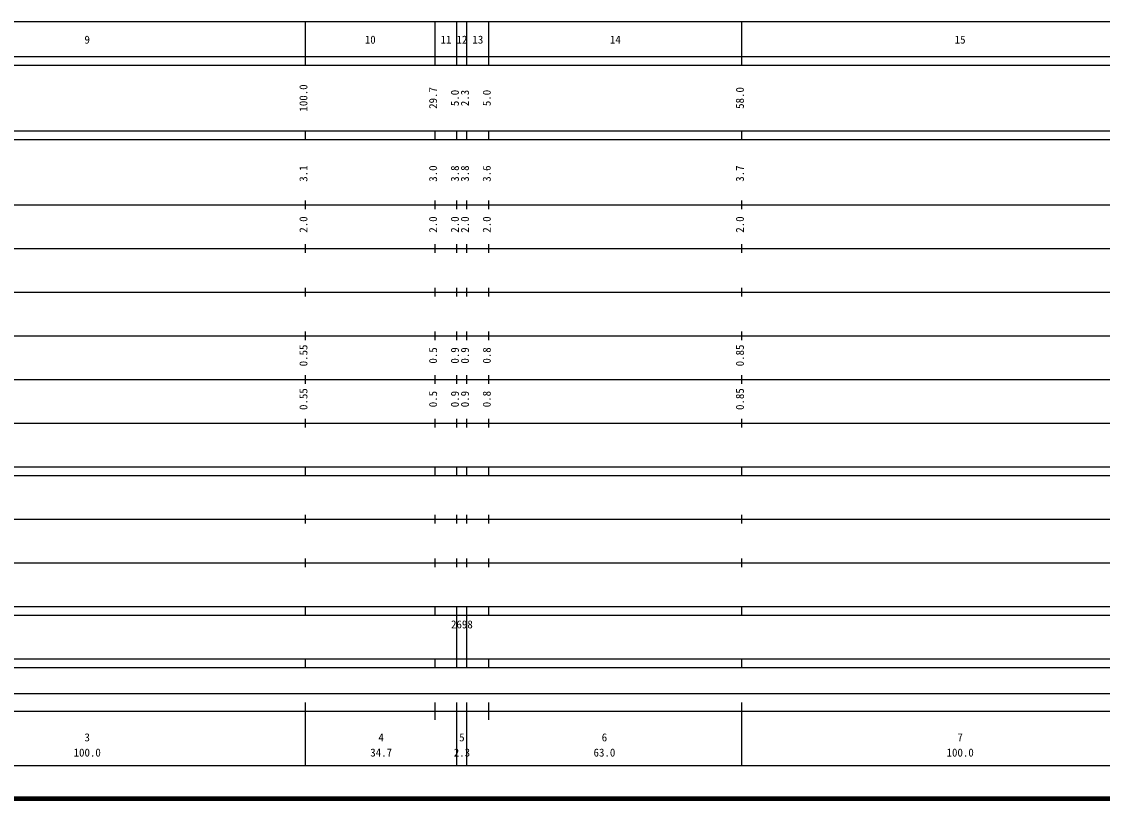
# Model space of a CAD drawing. Units: millimetres on the paper, enlarged 1000 times. Extents: x 40000 to 680000, y 20000 to 380000.
# Drawn here: x 302972 to 550585, y 20000 to 198000 of the extents above; entities that cross this region are included whole.
import ezdxf
from ezdxf.enums import TextEntityAlignment as Align

# ---------------------------------------------------------------- set-up
doc = ezdxf.new("R2010")
doc.units = ezdxf.units.MM
doc.header["$LTSCALE"] = 1000
doc.layers.add('M-TTL', color=2, linetype='Continuous', lineweight=140)
doc.layers.add('M-TTL-BAND', color=7, linetype='Continuous', lineweight=25)
doc.styles.add('ＭＳ ゴシック', font='')
doc.styles.get('ＭＳ ゴシック').set_extended_font_data('MS Gothic')

msp = doc.modelspace()

# ---------------------------------------------------------------- linework, layer by layer
at = {"layer": 'M-TTL'}
msp.add_line((40000, 20000), (680000, 20000), dxfattribs=at)
at = {"layer": 'M-TTL-BAND'}
for p, q in [((68000, 198000), (579000, 198000)), ((368000, 188000), (368000, 198000)), ((397700, 188000), (397700, 198000)), ((402700, 188000), (402700, 198000)), ((405000, 188000), (405000, 198000)), ((410000, 188000), (410000, 198000)), ((468000, 188000), (468000, 198000)), ((40000, 190000), (579000, 190000)), ((40000, 188000), (579000, 188000)), ((40000, 173000), (579000, 173000)), ((40000, 171000), (579000, 171000)), ((368000, 171000), (368000, 173000)), ((397700, 171000), (397700, 173000)), ((402700, 171000), (402700, 173000)), ((405000, 171000), (405000, 173000)), ((410000, 171000), (410000, 173000)), ((468000, 171000), (468000, 173000)), ((40000, 156000), (579000, 156000)), ((368000, 155000), (368000, 157000)), ((397700, 155000), (397700, 157000)), ((402700, 155000), (402700, 157000)), ((405000, 155000), (405000, 157000)), ((410000, 155000), (410000, 157000)), ((468000, 155000), (468000, 157000)), ((368000, 145000), (368000, 147000)), ((397700, 145000), (397700, 147000)), ((402700, 145000), (402700, 147000)), ((405000, 145000), (405000, 147000)), ((410000, 145000), (410000, 147000)), ((468000, 145000), (468000, 147000)), ((46000, 146000), (579000, 146000)), ((368000, 135000), (368000, 137000)), ((397700, 135000), (397700, 137000)), ((402700, 135000), (402700, 137000)), ((405000, 135000), (405000, 137000)), ((410000, 135000), (410000, 137000)), ((468000, 135000), (468000, 137000)), ((52000, 136000), (579000, 136000)), ((368000, 125000), (368000, 127000)), ((397700, 125000), (397700, 127000)), ((402700, 125000), (402700, 127000)), ((405000, 125000), (405000, 127000)), ((410000, 125000), (410000, 127000)), ((468000, 125000), (468000, 127000)), ((46000, 126000), (579000, 126000)), ((368000, 115000), (368000, 117000)), ((397700, 115000), (397700, 117000)), ((402700, 115000), (402700, 117000)), ((405000, 115000), (405000, 117000)), ((410000, 115000), (410000, 117000)), ((468000, 115000), (468000, 117000)), ((52000, 116000), (579000, 116000)), ((368000, 105000), (368000, 107000)), ((397700, 105000), (397700, 107000)), ((402700, 105000), (402700, 107000)), ((405000, 105000), (405000, 107000)), ((410000, 105000), (410000, 107000)), ((468000, 105000), (468000, 107000)), ((46000, 106000), (579000, 106000)), ((40000, 96000), (579000, 96000)), ((368000, 94000), (368000, 96000)), ((397700, 94000), (397700, 96000)), ((402700, 94000), (402700, 96000)), ((405000, 94000), (405000, 96000)), ((410000, 94000), (410000, 96000)), ((468000, 94000), (468000, 96000)), ((40000, 94000), (579000, 94000)), ((368000, 83000), (368000, 85000)), ((397700, 83000), (397700, 85000)), ((402700, 83000), (402700, 85000)), ((405000, 83000), (405000, 85000)), ((410000, 83000), (410000, 85000)), ((468000, 83000), (468000, 85000)), ((49000, 84000), (579000, 84000)), ((368000, 73000), (368000, 75000)), ((397700, 73000), (397700, 75000)), ((402700, 73000), (402700, 75000)), ((405000, 73000), (405000, 75000)), ((410000, 73000), (410000, 75000)), ((468000, 73000), (468000, 75000)), ((40000, 74000), (579000, 74000)), ((40000, 64000), (579000, 64000)), ((40000, 62000), (579000, 62000)), ((368000, 62000), (368000, 64000)), ((397700, 62000), (397700, 64000)), ((402700, 62000), (402700, 64000)), ((402700, 52000), (402700, 62000)), ((405000, 62000), (405000, 64000)), ((405000, 52000), (405000, 62000)), ((410000, 62000), (410000, 64000)), ((468000, 62000), (468000, 64000)), ((40000, 52000), (579000, 52000)), ((368000, 50000), (368000, 52000)), ((397700, 50000), (397700, 52000)), ((402700, 50000), (402700, 52000)), ((405000, 50000), (405000, 52000)), ((410000, 50000), (410000, 52000)), ((468000, 50000), (468000, 52000)), ((40000, 50000), (579000, 50000)), ((71000, 44000), (565000, 44000)), ((40000, 40000), (579000, 40000)), ((368000, 27500), (368000, 42000)), ((397700, 38000), (397700, 42000)), ((402700, 27500), (402700, 42000)), ((405000, 27500), (405000, 42000)), ((410000, 38000), (410000, 42000)), ((468000, 27500), (468000, 42000)), ((68000, 27500), (579000, 27500))]:
    msp.add_line(p, q, dxfattribs=at)

# ---------------------------------------------------------------- texts
at = {"layer": 'M-TTL-BAND', "style": 'ＭＳ ゴシック'}
for s, p in [('9', (318000, 192405)), ('10', (382850, 192405)), ('11', (400200, 192405)), ('12', (403850, 192405)), ('13', (407500, 192405)), ('14', (439000, 192405)), ('15', (518000, 192405)), ('3', (318000, 32523)), ('4', (385350, 32523)), ('5', (403850, 32523)), ('6', (436500, 32523)), ('7', (518000, 32523)), ('100.0', (318000, 29033)), ('34.7', (385350, 29033)), ('2.3', (403850, 29033)), ('63.0', (436500, 29033)), ('100.0', (518000, 29033))]:
    msp.add_text(s, height=1833, dxfattribs=at).set_placement(p, align=Align.BOTTOM_CENTER)
for s, p in [('100.0', (369000, 180500)), ('29.7', (398700, 180500)), ('5.0', (403700, 180500)), ('2.3', (406000, 180500)), ('5.0', (411000, 180500)), ('58.0', (469000, 180500)), ('3.1', (369000, 163174)), ('3.0', (398700, 163174)), ('3.8', (403700, 163174)), ('3.8', (406000, 163174)), ('3.6', (411000, 163174)), ('3.7', (469000, 163174)), ('2.0', (369000, 151500)), ('2.0', (398700, 151500)), ('2.0', (403700, 151500)), ('2.0', (406000, 151500)), ('2.0', (411000, 151500)), ('2.0', (469000, 151500)), ('0.55', (369000, 121500)), ('0.85', (469000, 121500)), ('0.5', (398700, 121500)), ('0.9', (403700, 121500)), ('0.9', (406000, 121500)), ('0.8', (411000, 121500)), ('0.55', (369000, 111500)), ('0.5', (398700, 111500)), ('0.9', (403700, 111500)), ('0.9', (406000, 111500)), ('0.8', (411000, 111500)), ('0.85', (469000, 111500))]:
    msp.add_text(s, height=1833, rotation=90, dxfattribs=at).set_placement(p, align=Align.BOTTOM_CENTER)
msp.add_text('2698', height=1833, dxfattribs=at).set_placement((401350, 58405), align=Align.BOTTOM_LEFT)

doc.saveas('drawing.dxf')
